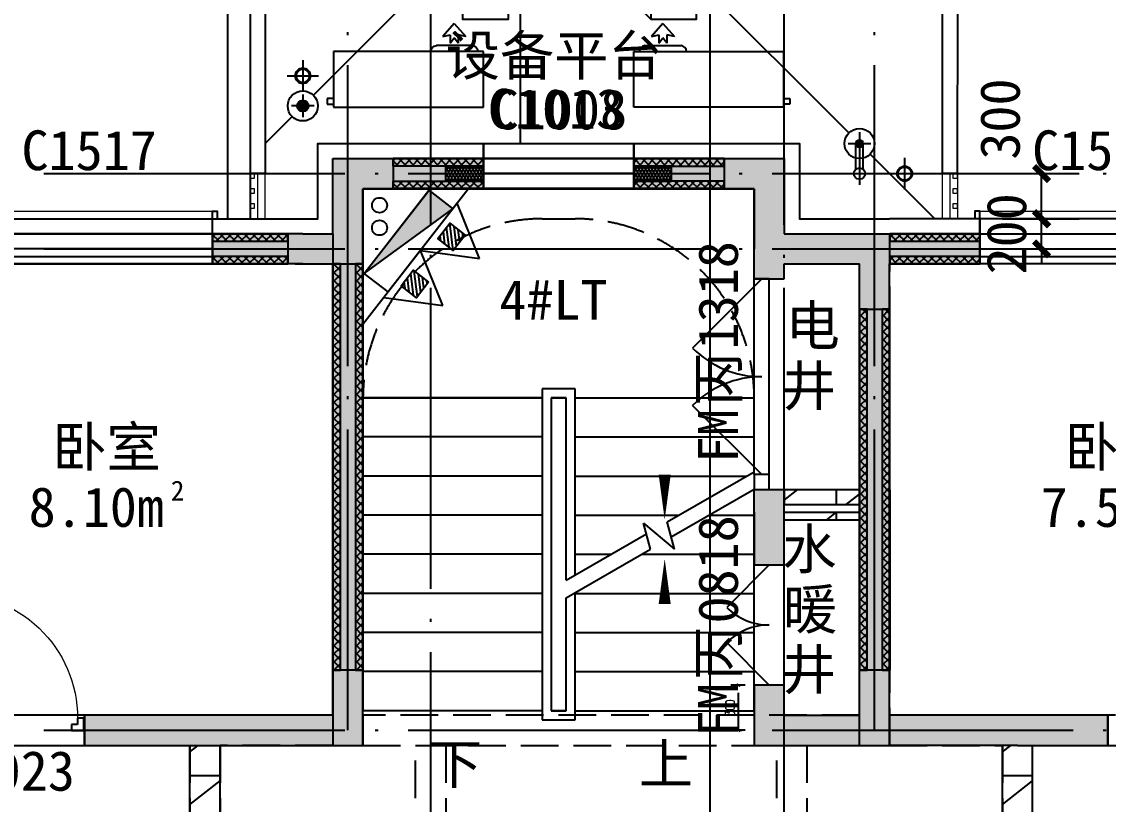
# Model space of a CAD drawing. Extents: x -46233 to 84150, y 109350 to 390860.
# Drawn here: x 14335 to 21556, y 154508 to 159710 of the extents above; entities that cross this region are included whole.
import ezdxf

# ---------------------------------------------------------------- set-up
doc = ezdxf.new("R2010")
doc.units = 0
doc.header["$LTSCALE"] = 1000
doc.header["$MEASUREMENT"] = 0
for name, pattern in [('125-北侧门头屋面$0$__DASH', [0.35, 0.25, -0.1]), ('125-北侧门头屋面$0$DASH', [0.35, 0.25, -0.1]), ('125-核心筒-标准层$0$DASH', [0.35, 0.25, -0.1]), ('3#-轴线$1$DOTE', [2.42, 2, -0.2, 0.02, -0.2]), ('DASH', [0.35, 0.25, -0.1])]:
    doc.linetypes.add(name, pattern=pattern)
doc.layers.get('Defpoints').update_dxf_attribs({"color": 4, "linetype": 'DASH'})
for name, color, linetype in [('$1$A-DRAN-SYMB', 243, 'Continuous'), ('$6$A-ANNO-TEXT', 7, 'Continuous'), ('120-MC编号-偶$0$$1$A-ANNO-TEXT', 255, 'Continuous'), ('120-墙体$0$120-墙体$0$A-COLU-CONC-HATC', 204, 'Continuous'), ('120-墙体$0$120-墙体$0$A-DOOR', 51, 'Continuous'), ('120-墙体$0$120-墙体$0$A-WALL-CONC', 9, 'Continuous'), ('120-墙体$0$120-墙体$0$A-WALL-INSL', 241, 'Continuous'), ('120-墙体$0$A-FLOR-HRAL', 71, 'Continuous'), ('120-墙体$0$A-WALL-BLOK', 131, 'Continuous'), ('120-文字-标$0$A-ANNO-TEXT', 7, 'Continuous'), ('125-MC编号-偶$0$A-ANNO-TEXT', 255, 'Continuous'), ('125-O-MC$0$A-DOOR', 51, 'Continuous'), ('125-O-MC$0$A-FLOR-HRAL', 71, 'Continuous'), ('125-O-MC$0$A-WALL-CONC', 9, 'Continuous'), ('125-O-MC$0$A-WALL-INSL', 241, 'Continuous'), ('125-北侧门头屋面$0$A-DRAN-SYMB', 243, 'Continuous'), ('125-北侧门头屋面$0$A-ROOF', 241, 'Continuous'), ('125-墙体$0$125-墙体$0$A-COLU-CONC-HATC', 204, 'Continuous'), ('125-墙体$0$125-墙体$0$A-DOOR', 51, 'Continuous'), ('125-墙体$0$125-墙体$0$A-WALL-CONC', 9, 'Continuous'), ('125-墙体$0$A-WALL-BLOK', 131, 'Continuous'), ('125-文字-标$0$A-ANNO-TEXT', 7, 'Continuous'), ('125-核心筒-标准层$0$A-COLU-CONC-HATC', 204, 'Continuous'), ('125-核心筒-标准层$0$A-DOOR', 51, 'Continuous'), ('125-核心筒-标准层$0$A-FLOR-STRS', 51, 'Continuous'), ('125-核心筒-标准层$0$A-WALL-BLOK', 131, 'Continuous'), ('125-核心筒-标准层$0$A-WALL-CONC', 9, 'Continuous'), ('125-核心筒-标准层$0$A-WALL-INSL', 241, 'Continuous'), ('125-核心筒-标准层$0$EQUIP_消防', 7, 'Continuous'), ('125-核心筒-标准层$0$P-FIRE-FH', 1, 'Continuous'), ('125-核心筒-标准层$0$造甲村-建筑200户型底图$0$A-FURN', 8, 'Continuous'), ('3#-轴线$1$A-ANNO-DOTE', 10, '3#-轴线$1$DOTE'), ('3#楼二层线脚$0$A-00-HX-113-wall-01Y$0$HRAL', 31, 'Continuous'), ('A-ANNO-DIMS', 3, 'Continuous'), ('A-ANNO-NOTE', 3, 'Continuous'), ('A-ANNO-TEXT', 255, 'Continuous'), ('A-DRAN-SYMB', 243, 'Continuous'), ('S-ANNO-TEXT', 7, 'Continuous'), ('S-PC-FQ', 4, 'Continuous'), ('S-PC-FQ-WYQ', 4, 'Continuous'), ('公区-MC编号-标$0$A-ANNO-TEXT', 255, 'Continuous'), ('公区-文字-标$0$A-ANNO-SYMB', 3, 'Continuous'), ('公区-文字-标$0$A-ANNO-TEXT', 7, 'Continuous')]:
    doc.layers.add(name, color=color, linetype=linetype)
for name, color, linetype, lineweight in [('125-核心筒-标准层$0$A-00-15-4#-PM-TF$0$00-装饰-剖', 241, 'Continuous', 5), ('125-核心筒-标准层$0$A-00-15-4#-PM-TF$0$00-装饰-看', 46, 'Continuous', 5), ('3#楼二层线脚$0$A-00-15-4#-PM-TF$0$00-装饰-看', 46, 'Continuous', 5)]:
    doc.layers.add(name, color=color, linetype=linetype, lineweight=lineweight)
doc.styles.add('120-MC编号-偶$0$Standard', font='')
doc.styles.add('120-文字-标$0$Standard', font='')
doc.styles.add('125-MC编号-偶$0$Standard', font='')
doc.styles.add('125-文字-标$0$Standard', font='')
doc.styles.add('125-核心筒-标准层$0$_TCH_DIM_T3', font='SIMPLEX', dxfattribs={"width": 0.705882, "bigfont": 'GBCBIG'})
doc.styles.add('_TCH_DIM_T3', font='')
doc.styles.get("Standard").update_dxf_attribs({"font": ''})
doc.styles.add('公区-MC编号-标$0$Standard', font='')
doc.styles.add('公区-文字-标$0$_TCH_DIM', font='')
doc.styles.add('公区-文字-标$0$Standard', font='')
doc.styles.get('120-MC编号-偶$0$Standard').set_extended_font_data('SimSun')
doc.styles.get('120-文字-标$0$Standard').set_extended_font_data('SimSun')
doc.styles.get('125-MC编号-偶$0$Standard').set_extended_font_data('SimSun')
doc.styles.get('125-文字-标$0$Standard').set_extended_font_data('SimSun')
doc.styles.get('_TCH_DIM_T3').set_extended_font_data('SimSun')
doc.styles.get('Standard').set_extended_font_data('SimSun')
doc.styles.get('公区-MC编号-标$0$Standard').set_extended_font_data('SimSun')
doc.styles.get('公区-文字-标$0$_TCH_DIM').set_extended_font_data('SimSun')
doc.styles.get('公区-文字-标$0$Standard').set_extended_font_data('SimSun')
doc.dimstyles.new('125-核心筒-标准层$0$_TCH_ARCH&&20', dxfattribs={"dimtxt": 59.5, "dimasz": 20, "dimexe": 50, "dimexo": 60, "dimgap": 25.25, "dimtad": 1, "dimdec": 0, "dimzin": 0, "dimdsep": 46, "dimtxsty": '125-核心筒-标准层$0$_TCH_DIM_T3', "dimblk": '125-核心筒-标准层$0$_ArchTick', "dimcen": 0.09, "dimclrt": 7, "dimazin": 2, "dimtfac": 1, "dimtdec": 0, "dimtix": 1, "dimtmove": 2, "dimatfit": 3, "dimfxl": 100, "dimtolj": 1, "dimtzin": 0, "dimarcsym": 0})
doc.dimstyles.new('_TCH_ARCH&&100', dxfattribs={"dimtxt": 264.345992, "dimasz": 100, "dimexe": 250, "dimexo": 300, "dimgap": 100, "dimtad": 1, "dimdec": 0, "dimzin": 0, "dimdsep": 46, "dimtxsty": '_TCH_DIM_T3', "dimblk": 'ARCHTICK', "dimcen": 0.09, "dimclrt": 7, "dimazin": 2, "dimtfac": 1, "dimtdec": 0, "dimtix": 1, "dimtmove": 2, "dimatfit": 3, "dimfxl": 100, "dimtolj": 1, "dimtzin": 0, "dimarcsym": 0})
pattern_1 = [(0, (0, 0), (0, 350), []), (37.875, (400, 0), (-169.615, 218.077), []), (90, (400, 0), (-450, 3e-14), [])]
pattern_2 = [(225, (-502401.22, -861352.4), (26.9407684, -26.9407684), []), (315, (-502401.22, -861352.4), (26.9407684, 26.9407684), [])]
pattern_3 = [(225, (-502401.22, -861502.4), (26.9407684, -26.9407684), []), (315, (-502401.22, -861502.4), (26.9407684, 26.9407684), [])]
pattern_4 = [(269.9942905, (258834.098, 2761417.068), (10.823449013, -18.751078648), [12.5, -25]), (29.9942905, (258834.098, 2761417.068), (10.82718595, 18.748921125), [12.5, -25]), (329.9942905, (258834.098, 2761417.068), (21.650634963, -0.002157522), [-25, 12.5])]

# ---------------------------------------------------------------- blocks, each defined once
blk = doc.blocks.new('125-O-MC$0$$TCHSYS$WIN2D')
for p, q in [((-0.5, 0.5), (0.5, 0.5)), ((-0.5, 0.5), (-0.5, -0.5)), ((0.5, 0.5), (0.5, -0.5)), ((0.5, 0.1667), (-0.5, 0.1667)), ((0.5, -0.1667), (-0.5, -0.1667)), ((-0.5, -0.5), (0.5, -0.5))]:
    blk.add_line(p, q)
blk = doc.blocks.new('125-O-MC')
at = {"layer": '125-O-MC$0$A-FLOR-HRAL'}
blk.add_lwpolyline([(6300, -50), (7800, -50), (7800, -100), (6300, -100)], close=True, dxfattribs=at)
at = {"layer": '125-O-MC$0$A-WALL-CONC'}
blk.add_line((7800, 100), (7800, -100), dxfattribs=at)
at = {"layer": '125-O-MC$0$A-WALL-INSL'}
blk.add_lwpolyline([(7800, 100), (7800, 200), (8050, 200)], dxfattribs=at)
at = {"layer": '125-O-MC$0$A-DOOR', "xscale": -1500, "yscale": 300, "zscale": 300, "rotation": 180}
blk.add_blockref('125-O-MC$0$$TCHSYS$WIN2D', (7050, 50), dxfattribs=at)
blk = doc.blocks.new('125-墙体$0$125-墙体$0$$DorLib2D$00000009')
for p, q in [((0.4129, 0.9053), (0.4129, 0.0807)), ((0.4541, 0.9053), (0.4129, 0.9053)), ((0.4541, 0.0807), (0.4541, 0.9053)), ((0.4129, 0.7822), (0.378, 0.7822)), ((0.489, 0.7822), (0.4541, 0.7822)), ((0.4129, 0.6235), (0.378, 0.6235)), ((0.489, 0.6235), (0.4541, 0.6235)), ((-0.4941, 0.0807), (-0.4529, 0.0807)), ((-0.4941, -0.0018), (-0.4941, 0.0807)), ((-0.4529, 0.0807), (-0.4529, 0.0395)), ((0.4129, 0.0807), (0.4541, 0.0807)), ((0.4953, 0.0807), (0.4541, 0.0807)), ((0.4541, 0.0807), (0.4541, 0.0395)), ((0.4953, -0.0018), (0.4953, 0.0807)), ((-0.4529, 0.0395), (-0.4117, 0.0395)), ((-0.4117, 0.0395), (-0.4117, -0.0018)), ((0.4541, 0.0395), (0.4129, 0.0395)), ((0.4129, 0.0395), (0.4129, -0.0018)), ((-0.4941, -0.0018), (-0.4941, -0.0018)), ((-0.4117, -0.0018), (-0.4941, -0.0018)), ((0.4129, -0.0018), (0.4953, -0.0018)), ((0.4953, -0.0018), (0.4953, -0.0018))]:
    blk.add_line(p, q)
at = {"lineweight": 13}
for p, q in [((0.378, 0.7822), (0.378, 0.6235)), ((0.489, 0.7822), (0.489, 0.6235))]:
    blk.add_line(p, q, dxfattribs=at)
blk.add_arc((0.3716, 0.0817), 0.8246, 87.13397, 180.07167, dxfattribs=at)
blk = doc.blocks.new('125-墙体')
at = {"layer": '125-墙体$0$125-墙体$0$A-COLU-CONC-HATC'}
for points in [[(8400, -100), (8400, 100), (7800, 100), (7800, -100)], [(8600, -3100), (6950, -3100), (6950, -3300), (8600, -3300)]]:
    blk.add_hatch(color=256, dxfattribs=at).paths.add_polyline_path(points)
h = blk.add_hatch(dxfattribs=at)
h.set_pattern_fill('空心砖', color=256, scale=100, style=0)
h.set_pattern_definition(pattern_1)
h.paths.add_polyline_path([(7650, -4900), (7850, -4700), (7850, -3300), (7650, -3300)])
at = {"layer": '125-墙体$0$125-墙体$0$A-WALL-CONC'}
for p, q in [((8400, 100), (7800, 100)), ((8400, -100), (7800, -100)), ((8600, -3100), (6950, -3100)), ((6950, -3100), (6950, -3300)), ((6950, -3300), (8600, -3300))]:
    blk.add_line(p, q, dxfattribs=at)
at = {"layer": '125-墙体$0$A-WALL-BLOK'}
for p, q in [((7650, -4900), (7650, -3300)), ((7650, -3300), (7850, -3300)), ((7850, -4700), (7850, -3300))]:
    blk.add_line(p, q, dxfattribs=at)
at = {"layer": 'Defpoints'}
blk.add_lwpolyline([(8600, 100), (8600, -3300), (7850, -3300), (7850, -4700), (9150, -4700), (9150, -7200), (10350, -7200), (10350, -11200)], dxfattribs=at)
blk.add_lwpolyline([(2250, -3300), (6950, -3300), (6950, -3100), (2250, -3100)], close=True, dxfattribs=at)
at = {"layer": '125-墙体$0$125-墙体$0$A-DOOR', "xscale": -1000, "yscale": 1000, "zscale": 200}
blk.add_blockref('125-墙体$0$125-墙体$0$$DorLib2D$00000009', (6450, -3200), dxfattribs=at)
blk = doc.blocks.new('120-墙体$0$120-墙体$0$$TCHSYS$WIN2D')
for p, q in [((-0.5, 0.5), (0.5, 0.5)), ((-0.5, 0.5), (-0.5, -0.5)), ((0.5, 0.5), (0.5, -0.5)), ((0.5, 0.1667), (-0.5, 0.1667)), ((0.5, -0.1667), (-0.5, -0.1667)), ((-0.5, -0.5), (0.5, -0.5))]:
    blk.add_line(p, q)
blk = doc.blocks.new('120-墙体')
at = {"layer": '120-墙体$0$120-墙体$0$A-COLU-CONC-HATC'}
for points in [[(-7800, 100), (-7800, -100), (-7200, -100), (-7200, 100)], [(-6950, -3300), (-6950, -3100), (-7800, -3100), (-7800, -3300)], [(-6950, -3300), (-6350, -3300), (-6350, -3100), (-6950, -3100)]]:
    blk.add_hatch(color=256, dxfattribs=at).paths.add_polyline_path(points)
h = blk.add_hatch(dxfattribs=at)
h.set_pattern_fill('空心砖', color=256, scale=100, style=0)
h.set_pattern_definition(pattern_1)
h.paths.add_polyline_path([(-7050, -4700), (-6850, -4900), (-6850, -3300), (-7050, -3300)])
at = {"layer": '120-墙体$0$120-墙体$0$A-WALL-CONC'}
for p, q in [((-7800, 100), (-7200, 100)), ((-7200, -100), (-7200, 100)), ((-7800, -100), (-7200, -100)), ((-6950, -3100), (-7800, -3100)), ((-7800, -3300), (-7800, -3100)), ((-6350, -3100), (-6950, -3100)), ((-6350, -3300), (-6350, -3100)), ((-6950, -3300), (-7800, -3300)), ((-6950, -3300), (-6350, -3300))]:
    blk.add_line(p, q, dxfattribs=at)
at = {"layer": '120-墙体$0$120-墙体$0$A-WALL-INSL'}
blk.add_line((-7200, 200), (-7200, 100), dxfattribs=at)
blk.add_lwpolyline([(-7200, 100), (-7200, 200), (-7250, 200)], dxfattribs=at)
at = {"layer": '120-墙体$0$A-FLOR-HRAL'}
blk.add_lwpolyline([(-7200, -50), (-5700, -50), (-5700, -100), (-7200, -100)], close=True, dxfattribs=at)
at = {"layer": '120-墙体$0$A-WALL-BLOK'}
for p, q in [((-7050, -4700), (-7050, -3300)), ((-6850, -4900), (-6850, -3300))]:
    blk.add_line(p, q, dxfattribs=at)
at = {"layer": 'Defpoints'}
blk.add_lwpolyline([(-7800, 100), (-7800, -3300), (-7050, -3300), (-7050, -4700), (-8350, -4700), (-8350, -7200), (-9550, -7200), (-9550, -11200)], dxfattribs=at)
blk.add_lwpolyline([(-6350, -3300), (-1750, -3300), (-1750, -3100), (-6350, -3100)], close=True, dxfattribs=at)
at = {"layer": '120-墙体$0$120-墙体$0$A-DOOR', "xscale": -1500, "yscale": -300, "zscale": 300}
blk.add_blockref('120-墙体$0$120-墙体$0$$TCHSYS$WIN2D', (-6450, 50), dxfattribs=at)
blk = doc.blocks.new('125-核心筒-标准层$0$2-4#标准层核心筒$0$$TwtSys$00000434')
for p, q in [((-0.5, 0.5), (-0.5, -0.5)), ((-0.5, -0.5), (0.5, 0.5)), ((0.5, 0.5), (-0.5, 0.5)), ((0.5, -0.5), (0.5, 0.5)), ((-0.5, -0.5), (0.5, -0.5))]:
    blk.add_line(p, q)
blk.add_solid([(0.5, -0.5), (0.5, 0.5), (-0.5, -0.5)])
blk = doc.blocks.new('125-核心筒-标准层$0$DDDA$C0A4D4CDB')
at = {"color": 0}
for p, q in [((193.3, 556.5), (117.4, 469)), ((193.3, 556.5), (269.2, 469)), ((117.4, 469), (166.5, 480.6)), ((166.5, 480.6), (166.5, 426.2)), ((166.5, 426.2), (193.3, 459.5)), ((220.1, 426.2), (193.3, 459.5)), ((220.1, 480.6), (220.1, 426.2)), ((269.2, 469), (220.1, 480.6)), ((0, 0), (0, 370)), ((0, 370), (995, 370)), ((75.1, 408.7), (311.5, 408.7)), ((995, 370), (995, 0)), ((995, 0), (0, 0)), ((995, 57.2), (1037.4, 57.2)), ((1037.4, 20.2), (995, 20.2)), ((1037.4, 57.2), (1037.4, 20.2))]:
    blk.add_line(p, q, dxfattribs=at)
for centre, start_param, end_param in [((75.1, 370), 0.785398, 2.356194), ((311.5, 370), 5.497787, 7.068583)]:
    blk.add_ellipse(centre, major_axis=(27.3, 27.3), ratio=1, start_param=start_param, end_param=end_param, dxfattribs=at)
blk = doc.blocks.new('125-核心筒-标准层$0$$DorLib2D$00000116')
at = {"color": 0}
for p, q in [((-0.5, 0), (-0.1464, 0.3536)), ((0.5, 0), (0.1464, 0.3536))]:
    blk.add_line(p, q, dxfattribs=at)
for centre, start, end in [((-0.5, 0), 0, 45), ((0.5, 0), 135, 180)]:
    blk.add_arc(centre, 0.5, start, end, dxfattribs=at)
blk = doc.blocks.new('125-核心筒-标准层$0$$TCHSYS$WIN2D')
for p, q in [((-0.5, 0.5), (0.5, 0.5)), ((-0.5, 0.5), (-0.5, -0.5)), ((0.5, 0.5), (0.5, -0.5)), ((0.5, 0.1667), (-0.5, 0.1667)), ((0.5, -0.1667), (-0.5, -0.1667)), ((-0.5, -0.5), (0.5, -0.5))]:
    blk.add_line(p, q)
blk = doc.blocks.new('125-核心筒-标准层$0$$ATTACHMENT$00000214')
h = blk.add_hatch()
h.set_pattern_fill('ANSI31', color=256, scale=200, style=0)
h.set_pattern_definition([(45, (-38543.802, -6842.639), (-17.67767, 17.67767), [])])
h.paths.add_polyline_path([(-64.9, 1.9), (64.9, 1.9), (64.9, -127.9), (-64.9, -127.9)])
for points in [[(0, 171.8), (-198.4, -171.8), (198.4, -171.8)], [(-64.9, 1.9), (64.9, 1.9), (64.9, -127.9), (-64.9, -127.9)]]:
    blk.add_lwpolyline(points, close=True)
blk = doc.blocks.new('125-核心筒-标准层$0$_ArchTick')
at = {"color": 0, "linetype": 'ByBlock', "const_width": 0.4}
blk.add_lwpolyline([(-0.5, -0.5), (0.5, 0.5)], dxfattribs=at)
blk = doc.blocks.new('*D794')
at = {"layer": 'Defpoints', "color": 0, "lineweight": -2, "transparency": 16777216}
for p, q in [((890, 4200), (794.6, 4200)), ((844.6, 3900), (844.6, 4200)), ((890, 3900), (794.6, 3900))]:
    blk.add_line(p, q, dxfattribs=at)
at = {"layer": 'Defpoints', "color": 0, "transparency": 16777216}
for p in [(844.6, 4200), (950, 4200), (950, 3900)]:
    blk.add_point(p, dxfattribs=at)
at = {"layer": 'Defpoints', "color": 0, "lineweight": -2, "transparency": 16777216, "xscale": 20, "yscale": 20, "zscale": 20}
for p, rotation in [((844.6, 4200), 90), ((844.6, 3900), 270)]:
    blk.add_blockref('125-核心筒-标准层$0$_ArchTick', p, dxfattribs=dict(at, rotation=rotation))
at = {"layer": 'Defpoints', "color": 7, "transparency": 16777216, "insert": (789.6, 4050), "char_height": 59.5, "attachment_point": 5, "rotation": 90, "style": '125-核心筒-标准层$0$_TCH_DIM_T3'}
blk.add_mtext('\\A1;300', dxfattribs=at)
blk = doc.blocks.new('120-文字-标')
at = {"layer": '120-文字-标$0$A-ANNO-TEXT', "style": '120-文字-标$0$Standard'}
blk.add_text('卧室', height=264.35, dxfattribs=at).set_placement((3011.5, 5652.2))
at = {"layer": 'Defpoints', "style": '120-文字-标$0$Standard'}
blk.add_text('7.50m', height=264.35, dxfattribs=at).set_placement((2853.8, 5252.2))
blk = doc.blocks.new('125-文字-标')
at = {"layer": 'Defpoints'}
for points in [[(-4550, 7000), (-1850, 7000), (-1850, 4000), (-4550, 4000)], [(-3100, 500), (-6900, 500), (-6900, 3800), (-2800, 3800), (-2800, 2200), (-3100, 2200)]]:
    blk.add_lwpolyline(points, close=True, dxfattribs=at)
at = {"layer": '125-文字-标$0$A-ANNO-TEXT', "style": '125-文字-标$0$Standard'}
blk.add_text('卧室', height=264.35, dxfattribs=at).set_placement((-3714.4, 5652.2))
at = {"layer": 'Defpoints', "style": '125-文字-标$0$Standard'}
for s, height, p in [('8.10m', 264.35, (-3872.1, 5252.2)), ('2', 132.2, (-2926.9, 5427.2))]:
    blk.add_text(s, height=height, dxfattribs=at).set_placement(p)
blk = doc.blocks.new('公区-文字-标')
at = {"layer": '公区-文字-标$0$A-ANNO-SYMB'}
for points in [[(-1055, 4000, 0, 0, 0), (-1055, 6480, 0, 0, 0), (355, 6480, 0, 0, 0), (355, 5300, 0, 80, 0), (355, 5600, 0, 0, 0)], [(355, 4000, 0, 0, 0), (355, 5040, 0, 80, 0), (355, 4740, 0, 0, 0)]]:
    blk.add_lwpolyline(points, format="xyseb", dxfattribs=at)
at = {"layer": '公区-文字-标$0$A-ANNO-TEXT', "style": '公区-文字-标$0$Standard'}
for s, height, p in [('设备平台', 264.35, (-1100.3, 8253.6)), ('电', 264.3, (1158.3, 6458)), ('井', 264.3, (1133.2, 6058)), ('水', 264.3, (1136.2, 4972.6)), ('暖', 264.3, (1140.6, 4572.6)), ('井', 264.3, (1133.2, 4172.6))]:
    blk.add_text(s, height=height, dxfattribs=at).set_placement(p)
at = {"layer": '公区-文字-标$0$A-ANNO-TEXT', "color": 7, "style": '公区-文字-标$0$_TCH_DIM'}
for s, p in [('上', (183, 3545)), ('下', (-1218.2, 3545))]:
    blk.add_text(s, height=264.3, dxfattribs=at).set_placement(p)
blk = doc.blocks.new('3#-轴线')
at = {"layer": '3#-轴线$1$A-ANNO-DOTE'}
for points in [[(8700, -3200), (8700, 5500)], [(9250, -7100), (9250, 5500)], [(11600, -7100), (11600, 5500)], [(12200, -3200), (12200, 5500)], [(-3000, 500), (45757.3, 500)], [(-3000, 0), (45757.3, 0)], [(-3000, -3200), (45757.3, -3200)]]:
    blk.add_lwpolyline(points, dxfattribs=at)
blk = doc.blocks.new('125-MC编号-偶')
at = {"layer": '125-MC编号-偶$0$A-ANNO-TEXT', "color": 2, "style": '125-MC编号-偶$0$Standard'}
for s, p in [('C1517', (-3919.3, 7623.2, 0)), ('M1023', (-4464.1, 3498.5))]:
    blk.add_text(s, height=264.35, dxfattribs=at).set_placement(p)
blk = doc.blocks.new('120-MC编号-偶')
at = {"layer": '120-MC编号-偶$0$$1$A-ANNO-TEXT', "color": 2, "style": '120-MC编号-偶$0$Standard'}
blk.add_text('C1517', height=264.35, dxfattribs=at).set_placement((2797.2, 7623.2, 0))
blk = doc.blocks.new('公区-MC编号-标')
at = {"layer": '公区-MC编号-标$0$A-ANNO-TEXT', "color": 2, "style": '公区-MC编号-标$0$Standard'}
blk.add_text('C1013', height=264.35, dxfattribs=at).set_placement((-820.6, 7899.4))
for s, height, p in [('1318', 264.35, (841.6, 6431.9)), ('丙', 264.3, (841.6, 6053.9)), ('FM', 264.35, (841.6, 5675.8)), ('0818', 264.35, (841.6, 4610.2)), ('丙', 264.3, (841.6, 4232.2)), ('FM', 264.35, (841.6, 3854.1))]:
    blk.add_text(s, height=height, rotation=90, dxfattribs=at).set_placement(p)
blk = doc.blocks.new('3#楼二层线脚')
at = {"layer": '3#楼二层线脚$0$A-00-15-4#-PM-TF$0$00-装饰-看', "color": 251}
for points in [[(-4149.9, 7350), (-2649.9, 7350)], [(2450, 7350), (3950, 7350)]]:
    blk.add_lwpolyline(points, dxfattribs=at)
at = {"layer": '3#楼二层线脚$0$A-00-HX-113-wall-01Y$0$HRAL'}
for points in [[(-2649.9, 7300), (-2649.9, 7350), (-2619.9, 7350), (-2619.9, 7300)], [(2450, 7300), (2450, 7350), (2450, 7350), (2450, 7350), (2447, 7350), (2417, 7350), (2417, 7300)]]:
    blk.add_lwpolyline(points, dxfattribs=at)
blk = doc.blocks.new('125-北侧门头屋面')
at = {"layer": '125-北侧门头屋面$0$A-DRAN-SYMB'}
h = blk.add_hatch(dxfattribs=at)
h.set_pattern_fill('ANSI31', color=5, scale=5, angle=270, style=0)
h.set_pattern_definition([(315, (-18252.744, -151549.999), (5.61266008, 5.61266008), [])])
edge = h.paths.add_edge_path()
edge.add_arc((-2050, 8050), 37.5, 0, 360)
h = blk.add_hatch(dxfattribs=at)
h.set_pattern_fill('ANSI31', color=5, scale=5, angle=360, style=0)
h.set_pattern_definition([(45, (5082.6, -20652.858), (-5.61266, 5.61266), [])])
edge = h.paths.add_edge_path()
edge.add_arc((1649.8, 7800), 25, 0, 360)
at = {"layer": '125-北侧门头屋面$0$A-DRAN-SYMB', "color": 5}
for p, q in [((-2050, 8125), (-2050, 7975)), ((-1975, 8050), (-2125, 8050)), ((1649.8, 7875), (1649.8, 7637.5)), ((1574.8, 7800), (1724.8, 7800)), ((1649.8, 7675), (1649.8, 7525)), ((1574.8, 7600), (1724.8, 7600))]:
    blk.add_line(p, q, dxfattribs=at)
at = {"layer": '125-北侧门头屋面$0$A-DRAN-SYMB', "color": 5, "linetype": '125-北侧门头屋面$0$DASH'}
for p, q in [((1624.8, 7628), (1624.8, 7800)), ((1674.8, 7628), (1674.8, 7800))]:
    blk.add_line(p, q, dxfattribs=at)
at = {"layer": '125-北侧门头屋面$0$A-DRAN-SYMB', "color": 5}
for centre, radius in [((-2050, 8050), 37.5), ((1649.8, 7800), 25), ((1649.8, 7600), 37.5)]:
    blk.add_circle(centre, radius, dxfattribs=at)
at = {"layer": '125-北侧门头屋面$0$A-ROOF', "elevation": 0}
for points in [[(2400, 9050), (2400, 12199.1), (-2150, 12199.1, 0.414214), (-2550, 11799.1), (-2550, 7300)], [(2400, 12049.1), (-2150, 12049.1, 0.414214), (-2400, 11799.1), (-2400, 7300)]]:
    blk.add_lwpolyline(points, format="xyb", dxfattribs=at)
for points in [[(-1948.7, 8849), (-1948.7, 10899.1), (1251.3, 10899.1), (1251.3, 8849)], [(-1678.7, 8849), (-1678.7, 10629.1), (981.3, 10629.1), (981.3, 8849)]]:
    blk.add_lwpolyline(points, dxfattribs=at)
at = {"layer": '125-北侧门头屋面$0$A-ROOF', "linetype": '125-北侧门头屋面$0$__DASH', "elevation": 0}
for points in [[(-1848.7, 8849), (-1848.7, 10799.1), (1151.3, 10799.1), (1151.3, 8849)], [(-1728.7, 8849), (-1728.7, 10679.1), (1031.3, 10679.1), (1031.3, 8849)]]:
    blk.add_lwpolyline(points, dxfattribs=at)
at = {"layer": '125-北侧门头屋面$0$A-ROOF'}
for points in [[(-605.3, 9494.7), (-1979.3, 8120.7)], [(-605.3, 9494.7), (-605.3, 7800)], [(-605.3, 9494.7), (264.4, 8625)], [(564.4, 8885.7), (1579.2, 7870.8)], [(-2120.7, 7979.3), (-2300, 7800)], [(1720.7, 7729.4), (2150.1, 7300)]]:
    blk.add_lwpolyline(points, dxfattribs=at)
for points in [[(-985.6, 8925), (-685.6, 8925), (-685.6, 8625), (-985.6, 8625)], [(264.4, 8925), (564.4, 8925), (564.4, 8625), (264.4, 8625)]]:
    blk.add_lwpolyline(points, close=True, dxfattribs=at)
for centre in [(-2050, 8050), (1649.8, 7800)]:
    blk.add_circle(centre, 100, dxfattribs=at)
blk = doc.blocks.new('GTRGTR')
at = {"layer": '$6$A-ANNO-TEXT', "color": 1}
blk.add_text('4#LT', height=264.35, dxfattribs=at).set_placement((9706.2, -470.7))
blk = doc.blocks.new('A$C53EF3948')
at = {"layer": 'S-PC-FQ'}
h = blk.add_hatch(dxfattribs=at)
h.set_pattern_fill('HONEY', color=8, scale=100, angle=-90.00571)
h.set_pattern_definition(pattern_4)
h.paths.add_polyline_path([(9700, 450), (9700, 350), (9450, 350), (9450, 450)])
h = blk.add_hatch(dxfattribs=at)
h.set_pattern_fill('HONEY', color=8, scale=100, angle=-90.00571)
h.set_pattern_definition(pattern_4)
h.paths.add_polyline_path([(10700, 450), (10700, 350), (10950, 350), (10950, 450)])
at = {"layer": 'S-PC-FQ-WYQ'}
h = blk.add_hatch(dxfattribs=at)
h.set_pattern_fill('ANSI37', color=8, scale=12, angle=180)
h.set_pattern_definition(pattern_2)
h.paths.add_polyline_path([(9100.2, 500), (9100.2, 450), (9700, 450), (9700, 500)])
h = blk.add_hatch(dxfattribs=at)
h.set_pattern_fill('ANSI37', color=8, scale=12, angle=180)
h.set_pattern_definition(pattern_2)
h.paths.add_polyline_path([(11300.2, 450), (11300.2, 500), (10700, 500), (10700, 450)])
h = blk.add_hatch(dxfattribs=at)
h.set_pattern_fill('ANSI37', color=8, scale=12, angle=180)
h.set_pattern_definition(pattern_3)
h.paths.add_polyline_path([(9100.2, 350), (9100.2, 300), (9700, 300), (9700, 350)])
h = blk.add_hatch(dxfattribs=at)
h.set_pattern_fill('ANSI37', color=8, scale=12, angle=180)
h.set_pattern_definition(pattern_3)
h.paths.add_polyline_path([(11300.2, 300), (11300.2, 350), (10700, 350), (10700, 300)])
h = blk.add_hatch(dxfattribs=at)
h.set_pattern_fill('ANSI37', color=8, scale=12, angle=180)
h.set_pattern_definition([(225, (-501351.165, -861852.4), (26.9407684, -26.9407684), []), (315, (-501351.165, -861852.4), (26.9407684, 26.9407684), [])])
h.paths.add_polyline_path([(13000.2, -50), (13000.2, 0), (12400.2, 0), (12400.2, -50)])
h = blk.add_hatch(dxfattribs=at)
h.set_pattern_fill('ANSI37', color=8, scale=12, angle=180)
h.set_pattern_definition([(225, (-505101.18, -861852.413), (26.9407684, -26.9407684), []), (315, (-505101.18, -861852.413), (26.9407684, 26.9407684), [])])
h.paths.add_polyline_path([(8400.2, -50), (8400.2, 0), (7900.2, 0), (7900.2, -50)])
h = blk.add_hatch(dxfattribs=at)
h.set_pattern_fill('ANSI37', color=8, scale=12, angle=180)
h.set_pattern_definition([(225, (-505101.18, -862002.413), (26.9407684, -26.9407684), []), (315, (-505101.18, -862002.413), (26.9407684, 26.9407684), [])])
h.paths.add_polyline_path([(8400.2, -200), (8400.2, -150), (7900.2, -150), (7900.2, -200)])
h = blk.add_hatch(dxfattribs=at)
h.set_pattern_fill('ANSI37', color=8, scale=12, angle=90)
h.set_pattern_definition([(135, (-853102.853, 512501.25), (-26.9407684, -26.9407684), []), (225, (-853102.853, 512501.25), (26.9407684, -26.9407684), [])])
h.paths.add_polyline_path([(8699.8, -2900.2), (8749.8, -2900.2), (8749.6, -200.2), (8699.6, -200.2)])
h = blk.add_hatch(dxfattribs=at)
h.set_pattern_fill('ANSI37', color=8, scale=12, angle=90)
h.set_pattern_definition([(135, (-852952.853, 512501.25), (-26.9407684, -26.9407684), []), (225, (-852952.853, 512501.25), (26.9407684, -26.9407684), [])])
h.paths.add_polyline_path([(8849.8, -2900.2), (8899.8, -2900.2), (8899.6, -200.2), (8849.6, -200.2)])
h = blk.add_hatch(dxfattribs=at)
h.set_pattern_fill('ANSI37', color=8, scale=12, angle=180)
h.set_pattern_definition([(225, (-501351.165, -862002.4), (26.9407684, -26.9407684), []), (315, (-501351.165, -862002.4), (26.9407684, 26.9407684), [])])
h.paths.add_polyline_path([(13000.2, -200), (13000.2, -150), (12400.2, -150), (12400.2, -200)])
h = blk.add_hatch(dxfattribs=at)
h.set_pattern_fill('ANSI37', color=8, scale=12, angle=90)
h.set_pattern_definition([(135, (-849602.405, 512001.307), (-26.9407684, -26.9407684), []), (225, (-849602.405, 512001.307), (26.9407684, -26.9407684), [])])
h.paths.add_polyline_path([(12200.2, -2900.1), (12250.2, -2900.1), (12250, -500), (12200, -500)])
h = blk.add_hatch(dxfattribs=at)
h.set_pattern_fill('ANSI37', color=8, scale=12, angle=90)
h.set_pattern_definition([(135, (-849452.405, 512001.307), (-26.9407684, -26.9407684), []), (225, (-849452.405, 512001.307), (26.9407684, -26.9407684), [])])
h.paths.add_polyline_path([(12350.2, -2900.1), (12400.2, -2900.1), (12400, -500), (12350, -500)])
at = {"layer": 'S-PC-FQ', "color": 8}
for points in [[(9700, 450), (9700, 350), (9450, 350), (9450, 450)], [(10700, 450), (10700, 350), (10950, 350), (10950, 450)]]:
    blk.add_lwpolyline(points, close=True, dxfattribs=at)
at = {"layer": 'S-PC-FQ-WYQ', "color": 8}
for points in [[(9100.2, 450), (9100.2, 500), (9700, 500), (9700, 450)], [(9700, 300), (9700, 500), (9100.2, 500), (9100.2, 300)], [(9700, 500), (10700, 500), (10700, 300), (9700, 300)], [(11300.2, 450), (11300.2, 500), (10700, 500), (10700, 450)], [(10700, 300), (10700, 500), (11300.2, 500), (11300.2, 300)], [(9100.2, 300), (9100.2, 350), (9700, 350), (9700, 300)], [(11300.2, 300), (11300.2, 350), (10700, 350), (10700, 300)], [(13000.2, -50), (13000.2, 0), (12400.2, 0), (12400.2, -50)], [(12400.2, -200), (12400.2, 0), (13000.2, 0), (13000.2, -200)], [(13000.2, 0), (14500.2, 0), (14500.2, -200), (13000.2, -200)], [(6400.2, 0), (7900.2, 0), (7900.2, -200), (6400.2, -200)], [(8400.2, -50), (8400.2, 0), (7900.2, 0), (7900.2, -50)], [(7900.2, -200), (7900.2, 0), (8400.2, 0), (8400.2, -200)], [(8400.2, -200), (8400.2, -150), (7900.2, -150), (7900.2, -200)], [(8699.8, -2900.2), (8749.8, -2900.2), (8749.6, -200.2), (8699.6, -200.2)], [(8699.6, -200.2), (8899.6, -200.2), (8899.8, -2900.2), (8699.8, -2900.2)], [(8849.8, -2900.2), (8899.8, -2900.2), (8899.6, -200.2), (8849.6, -200.2)], [(13000.2, -200), (13000.2, -150), (12400.2, -150), (12400.2, -200)], [(12200.2, -2900.1), (12250.2, -2900.1), (12250, -500), (12200, -500)], [(12200, -500), (12400, -500), (12400.2, -2900.1), (12200.2, -2900.1)], [(12350.2, -2900.1), (12400.2, -2900.1), (12400, -500), (12350, -500)]]:
    blk.add_lwpolyline(points, close=True, dxfattribs=at)
blk = doc.blocks.new('雨水管')
at = {"layer": 'A-DRAN-SYMB'}
for p, q in [((100, 105), (100, -105)), ((-5, 0), (205, 0))]:
    blk.add_line(p, q, dxfattribs=at)
for radius in [50, 45]:
    blk.add_circle((100, 0), radius, dxfattribs=at)
blk = doc.blocks.new('VGVBFGV')
for p in [(-2150, 8250), (1849.8, 7599.9)]:
    blk.add_blockref('雨水管', p)
blk = doc.blocks.new('$1$A$C284C191B')
at = {"layer": '$1$A-DRAN-SYMB'}
for p, q in [((0, 0), (0, -200)), ((-100, -100), (100, -100))]:
    blk.add_line(p, q, dxfattribs=at)
for radius in [50, 45]:
    blk.add_circle((0, -100), radius, dxfattribs=at)
blk = doc.blocks.new('FVGFBGF')
blk.add_blockref('VGVBFGV', (0, 0))
at = {"xscale": -1, "rotation": 90}
blk.add_blockref('$1$A$C284C191B', (-2150, 8249.9), dxfattribs=at)
blk = doc.blocks.new('_ArchTick')
at = {"color": 0, "linetype": 'ByBlock', "const_width": 0.4}
blk.add_lwpolyline([(-0.5, -0.5), (0.5, 0.5)], dxfattribs=at)
blk = doc.blocks.new('*D253')
at = {"layer": 'A-ANNO-DIMS', "color": 0, "lineweight": -2, "transparency": 16777216}
for p, q in [((20852.7, 158700), (21362.5, 158700)), ((21112.5, 158400), (21112.5, 158700)), ((20852.7, 158400), (21362.5, 158400))]:
    blk.add_line(p, q, dxfattribs=at)
at = {"layer": 'Defpoints', "color": 0, "transparency": 16777216}
for p in [(20552.7, 158700), (21112.5, 158700), (20552.7, 158400)]:
    blk.add_point(p, dxfattribs=at)
at = {"layer": 'A-ANNO-DIMS', "color": 0, "lineweight": -2, "transparency": 16777216, "xscale": 100, "yscale": 100, "zscale": 100}
for p, rotation in [((21112.5, 158700), 90), ((21112.5, 158400), 270)]:
    blk.add_blockref('_ArchTick', p, dxfattribs=dict(at, rotation=rotation))
at = {"layer": 'A-ANNO-DIMS', "color": 7, "transparency": 16777216, "insert": (20837.5, 159062.9), "char_height": 264.35, "attachment_point": 5, "rotation": 90, "style": '_TCH_DIM_T3'}
blk.add_mtext('\\A1;300', dxfattribs=at)
blk = doc.blocks.new('*D254')
at = {"layer": 'A-ANNO-DIMS', "color": 0, "lineweight": -2, "transparency": 16777216}
for p, q in [((21112.5, 158400), (21112.5, 158500)), ((20852.7, 158400), (21362.5, 158400)), ((21112.5, 158200), (21112.5, 158400)), ((20852.7, 158200), (21362.5, 158200)), ((21112.5, 158200), (21112.5, 158100))]:
    blk.add_line(p, q, dxfattribs=at)
at = {"layer": 'Defpoints', "color": 0, "transparency": 16777216}
for p in [(20552.7, 158400), (21112.5, 158400), (20552.7, 158200)]:
    blk.add_point(p, dxfattribs=at)
at = {"layer": 'A-ANNO-DIMS', "color": 0, "lineweight": -2, "transparency": 16777216, "xscale": 100, "yscale": 100, "zscale": 100}
for p, rotation in [((21112.5, 158400), 270), ((21112.5, 158200), 90)]:
    blk.add_blockref('_ArchTick', p, dxfattribs=dict(at, rotation=rotation))
at = {"layer": 'A-ANNO-DIMS', "color": 7, "transparency": 16777216, "insert": (20880.4, 158300), "char_height": 264.35, "attachment_point": 5, "rotation": 90, "style": '_TCH_DIM_T3'}
blk.add_mtext('\\A1;200', dxfattribs=at)
blk = doc.blocks.new('125-核心筒-标准层')
at = {"layer": '125-核心筒-标准层$0$A-COLU-CONC-HATC'}
for points in [[(-1850, 7700), (-1650, 7500), (-998.9, 7500), (-998.9, 7700)], [(-1783.3, 7100), (-1650, 7100), (-1650, 7500), (-1850, 7700), (-1850, 7200)], [(-998.9, 7700), (-998.9, 7500), (-850, 7500), (-850, 7700)], [(150, 7700), (150, 7500), (950, 7500), (1150, 7700)], [(1150, 7700), (950, 7500), (950, 7100), (1083.3, 7100), (1150, 7200)], [(-2050, 7200), (-2050, 7000), (-1850, 7000), (-1783.3, 7100), (-1850, 7200)], [(1083.3, 7100), (1150, 7000), (1650, 7000), (1749.8, 7100), (1750, 7200), (1150, 7200)], [(1749.8, 7100), (1850, 7000), (1850, 7200), (1749.3, 7200)], [(-1850, 6634.3), (-1650, 6634.3), (-1650, 7100), (-1783.3, 7100), (-1850, 7000)], [(1150, 6900), (1150, 7000), (1083.3, 7100), (950, 7100), (950, 6900)], [(1650, 5500), (1850, 5500), (1850, 7000), (1749.8, 7100), (1650, 7000)], [(-1850, 4000), (-1650, 3800), (-1650, 6634.3), (-1850, 6634.3)], [(950, 5350), (1150, 5350), (1150, 5500), (950, 5500)], [(1650, 5350), (1850, 5350), (1850, 5500), (1650, 5500)], [(950, 5350), (950, 5000), (1150, 5000), (1150, 5350)], [(1750, 3933.3), (1850, 4000), (1850, 5350), (1650, 5350), (1650, 4000)], [(1150, 4000), (1150, 4200), (950, 4200), (950, 3800)], [(-1850, 4000), (-1850, 3800), (-1650, 3800)], [(1150, 4000), (950, 3800), (1750, 3800), (1750, 3933.3), (1650, 4000)], [(1750, 3933.3), (1750, 3800), (1850, 3800), (1850, 4000)]]:
    blk.add_hatch(color=256, dxfattribs=at).paths.add_polyline_path(points)
h = blk.add_hatch(dxfattribs=at)
h.set_pattern_fill('空心砖', color=256, scale=100, style=0)
h.set_pattern_definition(pattern_1)
h.paths.add_polyline_path([(1150, 5400), (1650, 5400), (1650, 5500), (1150, 5500)])
h = blk.add_hatch(dxfattribs=at)
h.set_pattern_fill('空心砖', color=256, scale=100, style=0)
h.set_pattern_definition(pattern_1)
h.paths.add_polyline_path([(1150, 5350), (1150, 5300), (1650, 5300), (1650, 5350)])
for centre in [(-1540, 7390), (-1540, 7240)]:
    blk.add_circle(centre, 50)
at = {"layer": '125-核心筒-标准层$0$A-00-15-4#-PM-TF$0$00-装饰-剖'}
for points in [[(-2370, 7570), (-2370, 7600), (-2400, 7600), (-2400, 7570)], [(2300, 7570), (2300, 7600), (2270, 7600), (2270, 7570)], [(-2370, 7470), (-2370, 7500), (-2400, 7500), (-2400, 7470)], [(2300, 7470), (2300, 7500), (2270, 7500), (2270, 7470)], [(-2370, 7370), (-2370, 7400), (-2400, 7400), (-2400, 7370)], [(2300, 7370), (2300, 7400), (2270, 7400), (2270, 7370)]]:
    blk.add_lwpolyline(points, close=True, dxfattribs=at)
at = {"layer": '125-核心筒-标准层$0$A-00-15-4#-PM-TF$0$00-装饰-看', "color": 251}
for points in [[(-2300, 7300), (-2300, 8750), (2200, 8749.3), (2200, 7300)], [(-2400, 7600), (-2400, 7300)], [(-2350, 7600), (-2350, 7300)], [(2250, 7600), (2250, 7300)], [(2300, 7600), (2300, 7300)]]:
    blk.add_lwpolyline(points, dxfattribs=at)
at = {"layer": '125-核心筒-标准层$0$A-DOOR'}
for p, q in [((950, 5600), (950, 6900)), ((1050, 5600), (1050, 6900)), ((950, 4200), (950, 5000)), ((1150, 4200), (1150, 5000))]:
    blk.add_line(p, q, dxfattribs=at)
at = {"layer": '125-核心筒-标准层$0$A-FLOR-STRS'}
for p, q in [((950, 7500), (-1650, 7500)), ((-1650, 7500), (-1650, 6110)), ((950, 6110), (950, 7500)), ((-240, 6170), (-460, 6170)), ((-460, 6170), (-460, 3970)), ((-240, 4931.5), (-240, 6170)), ((-1650, 6110), (-1650, 4030)), ((-460, 6110), (-1650, 6110)), ((-1650, 6110), (-460, 6110)), ((-400, 6110), (-400, 4030)), ((-300, 6110), (-400, 6110)), ((-400, 6110), (-400, 4030)), ((-400, 6110), (-300, 6110)), ((-300, 4896.9), (-300, 6110)), ((-300, 4896.9), (-300, 6110)), ((-240, 6110), (950, 6110)), ((-240, 6110), (950, 6110)), ((950, 5618.6), (950, 6110)), ((-460, 5850), (-1650, 5850)), ((-240, 5850), (950, 5850)), ((-460, 5590), (-1650, 5590)), ((-240, 5590), (900.5, 5590)), ((372.1, 5284.9), (950, 5618.6)), ((398.9, 5184.9), (950, 5503.1)), ((950, 4030), (950, 5503.1)), ((-460, 5330), (-1650, 5330)), ((-240, 5330), (450.2, 5330)), ((260.6, 5105.1), (214.4, 5277.4)), ((214.4, 5277.4), (420.5, 5104.5)), ((420.5, 5104.5), (372.1, 5284.9)), ((650.2, 5330), (950, 5330)), ((-300, 4896.9), (233.8, 5205.1)), ((-460, 5070), (-1650, 5070)), ((-300, 4781.4), (260.6, 5105.1)), ((-240, 5070), (-0.2, 5070)), ((199.8, 5070), (950, 5070)), ((-460, 4810), (-1650, 4810)), ((-300, 4030), (-300, 4781.4)), ((-300, 4030), (-300, 4781.4)), ((-240, 3970), (-240, 4816.1)), ((-240, 4810), (950, 4810)), ((-460, 4550), (-1650, 4550)), ((-240, 4550), (950, 4550)), ((-460, 4290), (-1650, 4290)), ((-240, 4290), (950, 4290)), ((-460, 4030), (-1650, 4030)), ((-400, 4030), (-300, 4030)), ((-300, 4030), (-400, 4030)), ((-240, 4030), (950, 4030)), ((-460, 3970), (-240, 3970))]:
    blk.add_line(p, q, dxfattribs=at)
at = {"layer": '125-核心筒-标准层$0$A-FLOR-STRS', "linetype": '125-核心筒-标准层$0$DASH'}
blk.add_lwpolyline([(-1650, 6110, -0.414214), (-460, 7300), (-240, 7300, -0.414214), (950, 6110)], format="xyb", dxfattribs=at)
blk.add_lwpolyline([(1150, 5500), (1150, 6900)], dxfattribs=at)
at = {"layer": '125-核心筒-标准层$0$A-WALL-BLOK'}
for p, q in [((-2400, 8850), (-2400, 7600)), ((2300, 8850), (2299.8, 7600)), ((-2300, 8750), (-2300, 7600)), ((2200, 8750), (2199.8, 7600)), ((-2300, 7600), (-2400, 7600)), ((2299.8, 7600), (2199.8, 7600)), ((-1650, 6925.8), (-1203.4, 7500)), ((-1650, 6600), (-950, 7500)), ((1050, 6900), (950, 6900)), ((1050, 5600), (950, 5600)), ((950, 5600), (950, 5500)), ((1050, 5500), (1050, 5600)), ((1150, 5500), (1650, 5500)), ((1150, 5500), (1150, 5400)), ((1150, 5400), (1650, 5400)), ((1150, 5350), (1650, 5350)), ((1150, 5300), (1650, 5300))]:
    blk.add_line(p, q, dxfattribs=at)
at = {"layer": '125-核心筒-标准层$0$A-WALL-CONC'}
for p, q in [((-1850, 7700), (-998.9, 7700)), ((-1850, 7200), (-1850, 7700)), ((-998.9, 7700), (-850, 7700)), ((-850, 7500), (-850, 7700)), ((150, 7700), (1150, 7700)), ((150, 7500), (150, 7700)), ((1150, 7700), (1150, 7200)), ((-1650, 7500), (-998.9, 7500)), ((-1650, 7100), (-1650, 7500)), ((-998.9, 7500), (-850, 7500)), ((150, 7500), (950, 7500)), ((950, 7500), (950, 7100)), ((-2050, 7200), (-1850, 7200)), ((1150, 7200), (1750, 7200)), ((1749.3, 7200), (1850, 7200)), ((-1650, 6634.3), (-1650, 7100)), ((950, 6900), (950, 7100)), ((-2050, 7000), (-1850, 7000)), ((-1850, 6634.3), (-1850, 7000)), ((1150, 7000), (1650, 7000)), ((1150, 6900), (1150, 7000)), ((1650, 5500), (1650, 7000)), ((1850, 7000), (1850, 7000)), ((1850, 5500), (1850, 7000)), ((950, 6900), (1150, 6900)), ((-1850, 4000), (-1850, 6634.3)), ((-1650, 3800), (-1650, 6634.3)), ((950, 5350), (950, 5500)), ((950, 5500), (1150, 5500)), ((1150, 5350), (1150, 5500)), ((1650, 5350), (1650, 5500)), ((1850, 5350), (1850, 5500)), ((950, 5350), (950, 5000)), ((1150, 5000), (1150, 5350)), ((1650, 4000), (1650, 5350)), ((1850, 4000), (1850, 5350)), ((950, 5000), (1150, 5000)), ((1150, 4200), (950, 4200)), ((950, 4200), (950, 3800)), ((1150, 4000), (1150, 4200)), ((-1850, 4000), (-1850, 4000)), ((1150, 4000), (1650, 4000)), ((1850, 4000), (1850, 4000)), ((-1850, 3800), (-1650, 3800)), ((950, 3800), (1750, 3800)), ((1750, 3800), (1850, 3800))]:
    blk.add_line(p, q, dxfattribs=at)
at = {"layer": '125-核心筒-标准层$0$A-WALL-INSL'}
for p, q in [((-850, 7800), (-850, 7700)), ((150, 7800), (150, 7700))]:
    blk.add_line(p, q, dxfattribs=at)
for points in [[(-2400, 7300), (-1950, 7300), (-1950, 7800), (-850, 7800), (-850, 7700)], [(150, 7700), (150, 7800), (1250, 7800), (1250, 7300), (1850, 7300)], [(2450, 7300), (1850, 7300)]]:
    blk.add_lwpolyline(points, dxfattribs=at)
at = {"layer": 'Defpoints'}
for points in [[(-1650, 3800), (1650, 3800), (1650, 4000), (-1650, 4000)], [(-1300, 3800), (-1100, 3800), (-1100, 2400), (-1300, 2400)], [(1100, 3800), (1300, 3800), (1300, 2400), (1100, 2400)]]:
    blk.add_lwpolyline(points, close=True, dxfattribs=at)
at = {"layer": '125-核心筒-标准层$0$A-DOOR', "xscale": 1000, "yscale": -300, "zscale": 300}
blk.add_blockref('125-核心筒-标准层$0$$TCHSYS$WIN2D', (-350, 7650), dxfattribs=at)
at = {"layer": '125-核心筒-标准层$0$A-DOOR', "rotation": 90}
for p, xscale, yscale, zscale in [((1000, 6250), 1300, 1300, 100), ((1050, 4600), 800, 800, 200)]:
    blk.add_blockref('125-核心筒-标准层$0$$DorLib2D$00000116', p, dxfattribs=dict(at, xscale=xscale, yscale=yscale, zscale=zscale))
at = {"layer": '125-核心筒-标准层$0$EQUIP_消防', "linetype": 'ByBlock', "rotation": 232.1250163566028}
for p in [(-1011.4, 7141.2), (-1255, 6828)]:
    blk.add_blockref('125-核心筒-标准层$0$$ATTACHMENT$00000214', p, dxfattribs=at)
at = {"layer": '125-核心筒-标准层$0$P-FIRE-FH', "extrusion": (0, 0, -1), "xscale": 699.9999999999999, "yscale": 199.9999999999998, "zscale": -699.9999999999999, "rotation": 127.8749836433972}
blk.add_blockref('125-核心筒-标准层$0$2-4#标准层核心筒$0$$TwtSys$00000434', (1347.8, 7151.5), dxfattribs=at)
at = {"layer": '125-核心筒-标准层$0$造甲村-建筑200户型底图$0$A-FURN', "ltscale": 0.1, "extrusion": (0, 0, -1), "zscale": -1}
blk.add_blockref('125-核心筒-标准层$0$DDDA$C0A4D4CDB', (850, 8042), dxfattribs=at)
at = {"layer": '125-核心筒-标准层$0$造甲村-建筑200户型底图$0$A-FURN', "ltscale": 0.1, "extrusion": (0, 0, -1), "xscale": -1, "zscale": -1}
blk.add_blockref('125-核心筒-标准层$0$DDDA$C0A4D4CDB', (-150, 8042), dxfattribs=at)
at = {"layer": 'Defpoints'}
dim = blk.add_aligned_dim(p1=(950, 3900), p2=(950, 4200), distance=105.4, dimstyle='125-核心筒-标准层$0$_TCH_ARCH&&20', dxfattribs=at)
dim.commit()
dim.dimension.update_dxf_attribs({"geometry": '*D794', "text_midpoint": (789.6, 4050)})
blk = doc.blocks.new('3#-标准层')
for name, p in [('125-核心筒-标准层', (10450, -7100)), ('公区-文字-标', (10450, -7100)), ('125-墙体', (0, 0)), ('120-墙体', (20100, 0)), ('125-文字-标', (10450, -7100)), ('120-文字-标', (10450, -7100))]:
    blk.add_blockref(name, p)

msp = doc.modelspace()

# ---------------------------------------------------------------- linework, layer by layer
at = {"layer": 'A-ANNO-NOTE', "color": 1}
msp.add_line((18909.3, 152619.4), (18909.3, 161460.7), dxfattribs=at)

# ---------------------------------------------------------------- block references
for name, p in [('3#-轴线', (7802.7, 158200)), ('125-北侧门头屋面', (18252.7, 151100)), ('3#楼二层线脚', (18252.7, 151100)), ('3#-标准层', (7802.7, 158200)), ('FVGFBGF', (18252.7, 151100)), ('公区-MC编号-标', (18252.7, 151100)), ('125-O-MC', (7802.7, 158200)), ('125-MC编号-偶', (18252.7, 151100)), ('120-MC编号-偶', (18252.7, 151100)), ('GTRGTR', (7802.7, 158200))]:
    msp.add_blockref(name, p)
at = {"layer": 'S-ANNO-TEXT'}
msp.add_blockref('A$C53EF3948', (7702.7, 158300.1), dxfattribs=at)

# ---------------------------------------------------------------- texts
at = {"layer": 'A-ANNO-TEXT', "color": 2}
msp.add_text('C1008', height=264.35, dxfattribs=at).set_placement((17458.6, 158993.9))

# ---------------------------------------------------------------- dimensions: what is measured, and where the dimension line sits
at = {"layer": 'A-ANNO-DIMS'}
dim = msp.add_linear_dim(base=(21112.5, 158700), p1=(20552.7, 158400), p2=(20552.7, 158700), angle=90, dimstyle='_TCH_ARCH&&100', dxfattribs=at)
dim.commit()
dim.dimension.update_dxf_attribs({"geometry": '*D253', "text_midpoint": (20837.5, 159062.9), "dimtype": 129})
dim = msp.add_aligned_dim(p1=(20552.7, 158200), p2=(20552.7, 158400), distance=-559.8, dimstyle='_TCH_ARCH&&100', dxfattribs=at)
dim.commit()
dim.dimension.update_dxf_attribs({"geometry": '*D254', "text_midpoint": (20880.4, 158300)})

doc.saveas('drawing.dxf')
